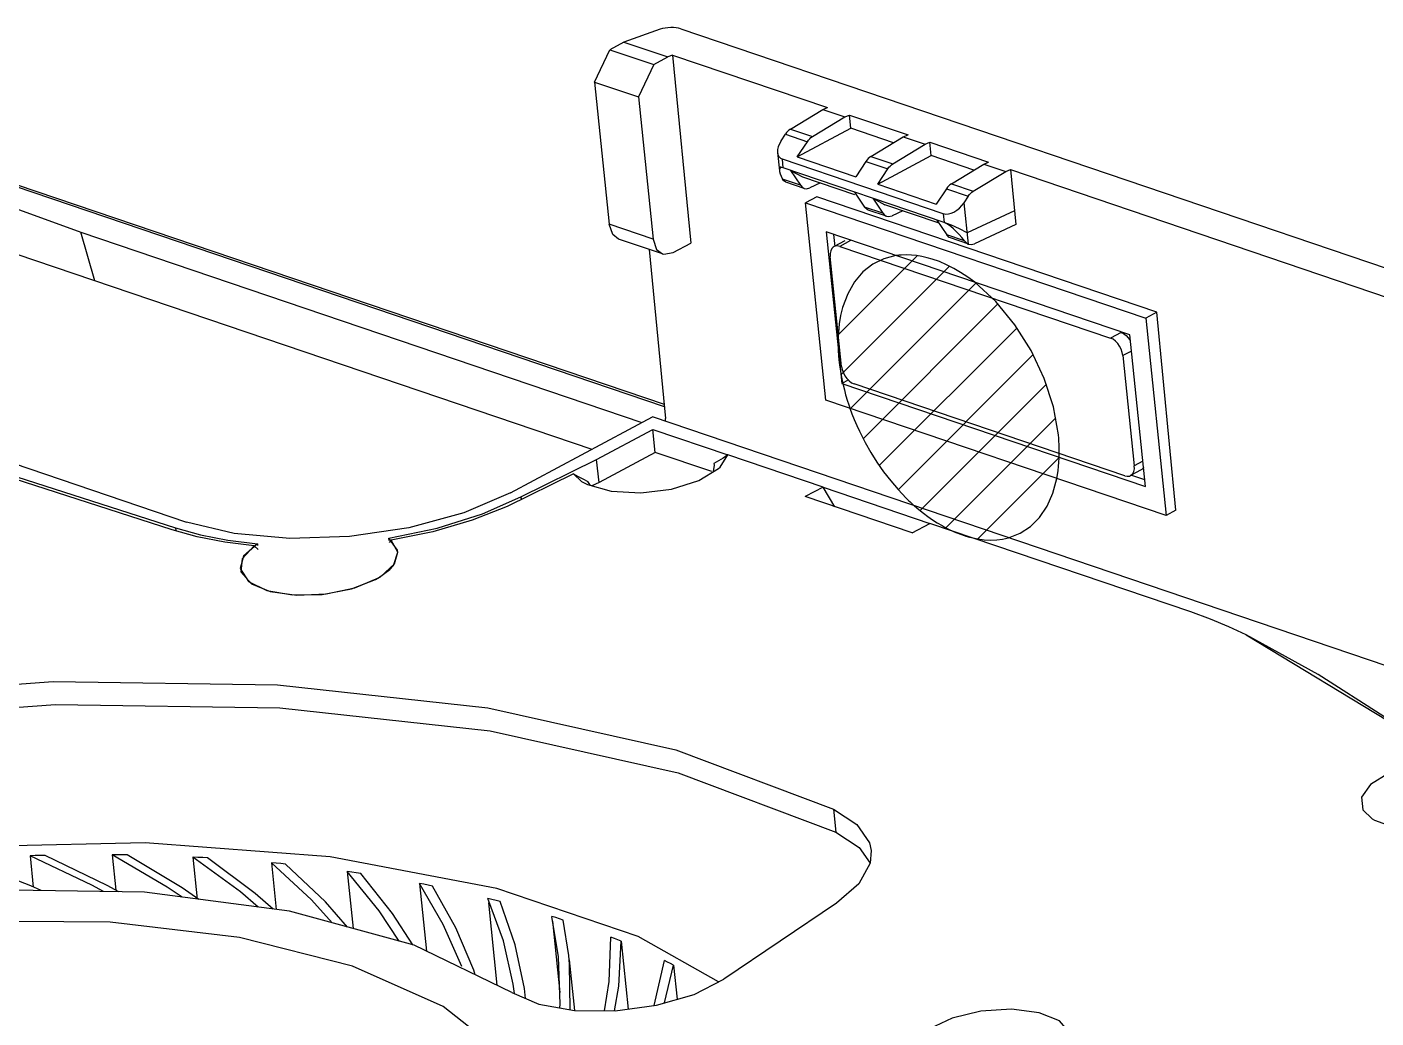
# Model space of a CAD drawing. Header units: millimetres. Extents: x 0 to 594, y 0 to 420.
# Drawn here: x 159.38 to 185.75, y 234.67 to 254.04 of the extents above; entities that cross this region are included whole.
import ezdxf

# ---------------------------------------------------------------- set-up
doc = ezdxf.new("R2010")
doc.units = ezdxf.units.MM
doc.header["$LTSCALE"] = 32.67
doc.layers.add('ASSEM_MEM', color=7, linetype='CONTINUOUS')

msp = doc.modelspace()

# ---------------------------------------------------------------- linework, layer by layer
at = {"layer": 'ASSEM_MEM', "color": 7, "linetype": 'CONTINUOUS'}
for p, q in [((171.757, 253.999), (171.05, 253.749)), ((172.163, 254.007), (336.402, 198.29)), ((171.05, 253.749), (170.773, 253.6)), ((171.05, 253.749), (171.908, 253.458)), ((170.473, 252.967), (170.773, 253.6)), ((170.773, 253.6), (171.631, 253.309)), ((171.631, 253.309), (171.908, 253.458)), ((172.001, 253.496), (171.908, 253.458)), ((172.001, 253.496), (172.355, 249.817)), ((172.001, 253.496), (175.029, 252.469)), ((171.631, 253.309), (171.331, 252.676)), ((170.473, 252.967), (170.761, 250.187)), ((170.473, 252.967), (171.331, 252.676)), ((153.34, 252.622), (160.434, 250.034)), ((153.594, 252.814), (171.837, 246.626)), ((153.699, 252.821), (171.833, 246.669)), ((171.331, 252.676), (171.619, 249.896)), ((174.303, 252.046), (174.936, 252.43)), ((174.936, 252.43), (175.029, 252.469)), ((174.936, 252.43), (175.365, 252.285)), ((174.732, 251.901), (175.365, 252.285)), ((175.365, 252.285), (175.458, 252.323)), ((175.483, 252.064), (175.458, 252.323)), ((175.458, 252.323), (176.602, 251.935)), ((170.431, 245.783), (152.34, 251.92)), ((174.121, 251.822), (174.205, 251.948)), ((174.205, 251.948), (174.634, 251.802)), ((174.303, 252.046), (174.732, 251.901)), ((174.437, 251.505), (175.483, 252.064)), ((176.317, 251.781), (175.483, 252.064)), ((175.876, 251.513), (176.509, 251.897)), ((176.509, 251.897), (176.602, 251.935)), ((176.509, 251.897), (176.938, 251.751)), ((174.051, 251.591), (174.088, 251.232)), ((174.437, 251.505), (174.634, 251.802)), ((176.305, 251.367), (176.938, 251.751)), ((176.938, 251.751), (177.031, 251.79)), ((177.031, 251.79), (178.175, 251.402)), ((177.056, 251.53), (177.031, 251.79)), ((174.164, 251.29), (174.146, 251.463)), ((177.292, 250.395), (174.146, 251.463)), ((174.437, 251.505), (175.581, 251.117)), ((175.778, 251.414), (175.581, 251.117)), ((175.778, 251.414), (176.207, 251.269)), ((175.876, 251.513), (176.305, 251.367)), ((176.01, 250.971), (177.056, 251.53)), ((177.89, 251.247), (177.056, 251.53)), ((177.449, 250.979), (178.082, 251.363)), ((178.082, 251.363), (178.175, 251.402)), ((178.082, 251.363), (178.511, 251.218)), ((174.498, 250.95), (174.149, 251.069)), ((174.173, 251.036), (174.149, 251.069)), ((177.31, 250.222), (174.164, 251.29)), ((174.205, 251.015), (174.173, 251.036)), ((174.307, 251.241), (174.539, 251.114)), ((174.307, 251.241), (174.498, 250.95)), ((174.539, 251.114), (175.558, 250.768)), ((176.01, 250.971), (176.207, 251.269)), ((177.878, 250.834), (178.511, 251.218)), ((178.511, 251.218), (178.604, 251.256)), ((178.604, 251.256), (194.19, 245.969)), ((178.604, 251.256), (178.707, 250.181)), ((174.215, 251.011), (174.205, 251.015)), ((174.573, 250.89), (174.215, 251.011)), ((174.573, 250.89), (174.615, 250.883)), ((174.615, 250.883), (174.686, 250.9)), ((174.891, 250.995), (174.686, 250.9)), ((175.558, 250.817), (175.75, 250.525)), ((176.01, 250.971), (177.154, 250.583)), ((177.351, 250.881), (177.154, 250.583)), ((177.351, 250.881), (177.78, 250.735)), ((177.449, 250.979), (177.878, 250.834)), ((174.817, 250.723), (174.599, 250.607)), ((174.599, 250.607), (181.248, 248.351)), ((174.998, 246.751), (174.599, 250.607)), ((181.466, 248.467), (174.817, 250.723)), ((176.107, 250.404), (175.75, 250.525)), ((175.916, 250.695), (176.148, 250.568)), ((175.916, 250.695), (176.107, 250.404)), ((177.208, 250.209), (176.148, 250.568)), ((177.78, 250.735), (177.696, 250.609)), ((177.696, 250.609), (177.78, 249.802)), ((176.181, 250.344), (175.824, 250.465)), ((176.181, 250.344), (176.223, 250.337)), ((176.223, 250.337), (176.295, 250.354)), ((176.5, 250.449), (176.295, 250.354)), ((177.167, 250.271), (177.358, 249.98)), ((177.292, 250.395), (177.31, 250.222)), ((178.681, 250.451), (177.757, 250.022)), ((160.434, 250.034), (171.401, 246.314)), ((160.705, 249.082), (160.434, 250.034)), ((171.619, 249.896), (170.761, 250.187)), ((180.937, 248.024), (175.003, 250.037)), ((175.003, 250.037), (175.309, 247.078)), ((175.178, 249.754), (175.155, 249.986)), ((177.449, 250.169), (177.31, 250.222)), ((177.708, 249.861), (177.358, 249.98)), ((177.611, 250.096), (177.449, 250.169)), ((177.757, 250.022), (177.611, 250.096)), ((178.707, 250.181), (177.903, 249.808)), ((146.339, 249.848), (162.497, 244.366)), ((171.804, 249.608), (170.946, 249.899)), ((172.011, 249.633), (172.355, 249.817)), ((175.364, 249.863), (175.156, 249.752)), ((175.477, 249.868), (175.269, 249.756)), ((175.269, 249.756), (180.56, 247.962)), ((177.79, 249.798), (177.433, 249.92)), ((177.708, 249.861), (177.743, 249.825)), ((177.743, 249.825), (177.78, 249.802)), ((177.78, 249.802), (177.79, 249.799)), ((177.79, 249.799), (177.839, 249.792)), ((177.839, 249.792), (177.903, 249.808)), ((171.543, 249.697), (171.859, 246.393)), ((175.305, 247.408), (175.083, 249.56)), ((175.238, 248.029), (176.783, 249.574)), ((175.292, 247.244), (177.416, 249.367)), ((175.471, 246.582), (177.926, 249.037)), ((175.724, 245.996), (178.36, 248.631)), ((181.466, 248.467), (181.248, 248.351)), ((181.839, 244.598), (181.466, 248.467)), ((176.038, 245.47), (178.734, 248.165)), ((181.248, 248.351), (181.648, 244.495)), ((180.768, 248.073), (180.56, 247.962)), ((181.244, 245.065), (180.937, 248.024)), ((176.409, 245), (179.051, 247.643)), ((180.97, 247.709), (180.803, 247.62)), ((180.803, 247.62), (181.025, 245.468)), ((175.309, 247.078), (175.448, 247.152)), ((175.309, 247.078), (181.244, 245.065)), ((180.839, 245.272), (175.548, 247.066)), ((176.839, 244.591), (179.309, 247.06)), ((181.648, 244.495), (174.998, 246.751)), ((168.833, 244.941), (171.605, 246.423)), ((205.209, 235.023), (171.605, 246.423)), ((177.344, 244.255), (179.492, 246.403)), ((170.515, 245.591), (171.614, 246.178)), ((171.614, 246.178), (173.077, 245.681)), ((171.66, 245.729), (171.614, 246.178)), ((169.037, 244.863), (170.515, 245.591)), ((170.562, 245.142), (170.515, 245.591)), ((171.66, 245.729), (170.562, 245.142)), ((172.77, 245.353), (171.66, 245.729)), ((172.897, 245.562), (172.807, 245.513)), ((172.807, 245.513), (172.811, 245.48)), ((172.807, 245.513), (172.813, 245.481)), ((172.928, 245.441), (173.077, 245.681)), ((174.941, 245.049), (173.077, 245.681)), ((177.967, 244.038), (179.557, 245.628)), ((181.193, 245.557), (181.025, 245.468)), ((162.221, 244.218), (158.93, 245.274)), ((158.999, 245.311), (162.286, 244.256)), ((170.061, 245.307), (168.767, 244.671)), ((170.061, 245.307), (170.22, 245.162)), ((172.514, 245.179), (172.9, 245.414)), ((172.813, 245.481), (172.793, 245.354)), ((172.9, 245.414), (172.928, 245.441)), ((181.16, 245.387), (180.952, 245.276)), ((181.231, 245.19), (180.955, 245.284)), ((170.22, 245.162), (170.339, 245.098)), ((170.248, 245.209), (170.341, 245.163)), ((170.339, 245.098), (170.801, 244.968)), ((170.394, 245.082), (170.341, 245.163)), ((170.562, 245.142), (170.423, 245.074)), ((170.801, 244.968), (171.377, 244.937)), ((171.377, 244.937), (171.979, 245.011)), ((171.979, 245.011), (172.514, 245.179)), ((174.941, 245.049), (174.594, 244.864)), ((174.941, 245.049), (177.028, 244.341)), ((175.173, 244.667), (174.941, 245.049)), ((168.282, 244.525), (169.037, 244.863)), ((169.046, 244.809), (169.036, 244.863)), ((169.037, 244.863), (169.047, 244.809)), ((176.682, 244.156), (174.594, 244.864)), ((181.839, 244.598), (181.648, 244.495)), ((162.707, 244.078), (162.221, 244.218)), ((162.286, 244.256), (162.771, 244.117)), ((162.294, 244.197), (162.288, 244.256)), ((163.428, 244.142), (162.497, 244.366)), ((167.311, 244.178), (166.499, 244.012)), ((176.682, 244.156), (177.028, 244.341)), ((182.132, 242.61), (177.028, 244.341)), ((162.771, 244.117), (163.31, 244.011)), ((163.31, 244.011), (163.886, 243.942)), ((164.52, 244.044), (163.428, 244.142)), ((163.886, 243.942), (163.614, 243.697)), ((163.886, 243.942), (163.889, 243.908)), ((166.623, 243.816), (166.454, 244.049)), ((166.458, 244.008), (166.454, 244.049)), ((166.499, 244.012), (166.462, 243.97)), ((166.63, 243.776), (166.499, 244.012)), ((163.614, 243.697), (163.546, 243.461)), ((163.586, 243.649), (163.561, 243.393)), ((163.824, 243.901), (163.586, 243.649)), ((163.897, 243.833), (163.824, 243.901)), ((166.543, 243.518), (166.63, 243.776)), ((166.566, 243.55), (166.63, 243.78)), ((166.63, 243.78), (166.623, 243.816)), ((163.546, 243.461), (163.708, 243.203)), ((163.561, 243.393), (163.769, 243.16)), ((166.249, 243.274), (166.473, 243.44)), ((166.29, 243.299), (166.566, 243.55)), ((166.473, 243.44), (166.543, 243.518)), ((163.708, 243.203), (164.066, 243.03)), ((163.769, 243.16), (164.136, 243.01)), ((165.725, 243.06), (166.196, 243.245)), ((165.791, 243.08), (166.249, 243.274)), ((166.26, 243.28), (166.29, 243.299)), ((164.066, 243.03), (164.572, 242.942)), ((164.572, 242.942), (165.153, 242.953)), ((165.153, 242.953), (165.725, 243.06)), ((183.211, 242.161), (186.205, 240.354)), ((186, 239.456), (185.641, 239.236)), ((185.641, 239.236), (185.463, 238.987)), ((185.463, 238.987), (185.49, 238.743)), ((175.148, 238.753), (175.604, 238.454)), ((175.148, 238.753), (175.194, 238.305)), ((185.49, 238.743), (185.672, 238.563)), ((185.672, 238.563), (185.717, 238.537)), ((185.717, 238.537), (186.115, 238.395)), ((175.194, 238.305), (175.65, 238.006)), ((161.688, 238.097), (157.876, 238.013)), ((161.048, 237.863), (161.12, 237.171)), ((162.12, 237.232), (161.048, 237.863)), ((165.304, 237.823), (161.688, 238.097)), ((175.65, 238.006), (175.859, 237.698)), ((175.881, 237.947), (175.86, 237.7)), ((159.456, 237.254), (158.117, 237.782)), ((159.442, 237.844), (159.505, 237.232)), ((160.647, 237.269), (159.442, 237.844)), ((163.554, 237.136), (162.625, 237.817)), ((162.625, 237.817), (162.71, 236.996)), ((164.939, 236.981), (164.159, 237.708)), ((164.159, 237.708), (164.254, 236.795)), ((168.565, 237.203), (165.304, 237.823)), ((175.86, 237.7), (175.638, 237.298)), ((166.264, 236.769), (165.639, 237.535)), ((165.639, 237.535), (165.755, 236.422)), ((159.656, 237.164), (159.456, 237.254)), ((160.877, 237.143), (160.647, 237.269)), ((162.412, 237.035), (162.12, 237.232)), ((163.901, 236.841), (163.554, 237.136)), ((167.518, 236.501), (167.054, 237.302)), ((167.054, 237.302), (167.191, 235.978)), ((171.33, 236.266), (168.565, 237.203)), ((175.638, 237.298), (175.203, 236.919)), ((165.345, 236.534), (164.939, 236.981)), ((168.692, 236.179), (168.391, 237.009)), ((168.4, 236.925), (168.567, 235.313)), ((175.203, 236.919), (173.001, 235.43)), ((163.537, 236.246), (161.006, 236.544)), ((166.658, 236.175), (166.264, 236.769)), ((169.77, 235.866), (169.641, 236.658)), ((169.651, 236.566), (169.795, 235.171)), ((169.969, 235.892), (169.861, 236.587)), ((167.878, 235.682), (167.518, 236.501)), ((172.898, 235.378), (171.33, 236.266)), ((165.744, 235.687), (163.537, 236.246)), ((168.886, 235.336), (168.692, 236.179)), ((170.995, 236.172), (171.132, 234.846)), ((169.984, 235.722), (169.969, 235.892)), ((169.977, 235.81), (170.08, 234.821)), ((167.516, 234.896), (165.744, 235.687)), ((171.842, 234.966), (172.021, 235.707)), ((172.021, 235.707), (172.091, 235.039)), ((168.912, 235.149), (168.886, 235.336)), ((169.127, 235.056), (169.103, 235.249)), ((172.419, 235.135), (173.001, 235.43)), ((168.765, 233.913), (167.516, 234.896))]:
    msp.add_line(p, q, dxfattribs=at)
for points in [[(174.303, 252.046), (174.274, 252.026), (174.251, 252.005), (174.228, 251.98), (174.205, 251.948)], [(174.634, 251.802), (174.657, 251.835), (174.68, 251.859), (174.703, 251.881), (174.732, 251.901)], [(174.164, 251.29), (174.088, 251.309), (174.094, 251.289)], [(175.876, 251.513), (175.847, 251.493), (175.824, 251.471), (175.801, 251.446), (175.778, 251.414)], [(176.207, 251.269), (176.23, 251.301), (176.253, 251.326), (176.276, 251.347), (176.305, 251.367)], [(174.498, 250.95), (174.549, 250.9), (174.573, 250.89)], [(177.449, 250.979), (177.42, 250.959), (177.397, 250.938), (177.374, 250.913), (177.351, 250.881)], [(177.78, 250.735), (177.803, 250.767), (177.826, 250.792), (177.849, 250.813), (177.878, 250.834)], [(175.824, 250.465), (175.801, 250.476), (175.75, 250.525)], [(176.107, 250.404), (176.158, 250.355), (176.181, 250.344)], [(170.946, 249.899), (170.83, 249.988), (170.761, 250.187)], [(177.433, 249.92), (177.409, 249.93), (177.358, 249.98)], [(171.619, 249.896), (171.688, 249.697), (171.804, 249.608)], [(175.156, 249.752), (175.142, 249.743), (175.112, 249.712), (175.092, 249.67), (175.082, 249.618), (175.083, 249.56)], [(175.269, 249.756), (175.222, 249.766), (175.179, 249.761), (175.156, 249.752)], [(171.804, 249.608), (171.832, 249.601), (172.011, 249.633)], [(176.367, 249.575), (176.13, 249.515), (175.915, 249.41), (175.72, 249.257), (175.558, 249.066), (175.423, 248.831), (175.324, 248.562)], [(176.469, 249.586), (176.455, 249.585), (176.435, 249.583), (176.421, 249.582), (176.401, 249.579), (176.388, 249.578), (176.367, 249.575)], [(177.073, 249.507), (176.976, 249.535), (176.873, 249.559), (176.771, 249.576), (176.671, 249.586), (176.572, 249.59), (176.469, 249.586)], [(177.906, 249.053), (177.773, 249.151), (177.631, 249.246), (177.496, 249.325), (177.352, 249.398), (177.216, 249.457), (177.073, 249.507)], [(179.541, 246.075), (179.444, 246.621), (179.266, 247.174), (179.009, 247.722), (178.692, 248.224), (178.317, 248.677), (177.906, 249.053)], [(175.324, 248.562), (175.285, 248.407), (175.258, 248.244), (175.24, 248.074), (175.233, 247.898), (175.237, 247.716), (175.251, 247.531)], [(180.803, 247.62), (180.791, 247.681), (180.769, 247.744), (180.738, 247.803), (180.7, 247.857), (180.656, 247.903), (180.609, 247.939), (180.56, 247.962)], [(180.768, 248.073), (180.817, 248.05), (180.864, 248.014), (180.908, 247.969), (180.946, 247.914), (180.949, 247.909)], [(175.251, 247.531), (175.253, 247.512), (175.255, 247.493), (175.258, 247.474), (175.261, 247.446), (175.264, 247.427), (175.267, 247.402)], [(175.267, 247.402), (175.28, 247.317), (175.295, 247.23), (175.314, 247.134), (175.334, 247.047), (175.358, 246.95), (175.383, 246.856)], [(175.305, 247.408), (175.317, 247.347), (175.339, 247.284), (175.37, 247.225), (175.408, 247.17), (175.452, 247.125), (175.499, 247.089), (175.548, 247.066)], [(175.383, 246.856), (175.394, 246.817), (175.409, 246.769), (175.421, 246.73), (175.437, 246.681), (175.45, 246.642), (175.467, 246.592)], [(175.467, 246.592), (175.506, 246.485), (175.552, 246.37), (175.601, 246.255), (175.653, 246.141), (175.703, 246.038), (175.764, 245.92)], [(179.559, 245.706), (179.559, 245.759), (179.558, 245.823), (179.556, 245.887), (179.552, 245.942), (179.548, 246.007), (179.541, 246.075)], [(175.764, 245.92), (175.872, 245.729), (175.994, 245.535), (176.125, 245.348), (176.263, 245.17), (176.408, 245.002), (176.565, 244.837)], [(173.077, 245.681), (172.986, 245.618), (172.897, 245.562)], [(179.511, 245.22), (179.525, 245.293), (179.537, 245.375), (179.545, 245.451), (179.553, 245.537), (179.557, 245.616), (179.559, 245.706)], [(170.061, 245.307), (170.154, 245.257), (170.248, 245.209)], [(180.839, 245.272), (180.886, 245.262), (180.929, 245.267), (180.952, 245.276)], [(180.952, 245.276), (180.966, 245.285), (180.996, 245.316), (181.016, 245.358), (181.026, 245.41), (181.025, 245.468)], [(181.206, 245.431), (181.204, 245.427), (181.174, 245.396), (181.16, 245.387)], [(178.567, 244.061), (178.792, 244.147), (178.998, 244.282), (179.172, 244.457), (179.32, 244.676), (179.434, 244.933), (179.511, 245.22)], [(168.833, 244.941), (167.923, 244.55), (166.846, 244.255)], [(176.565, 244.837), (176.586, 244.817), (176.614, 244.789), (176.642, 244.763), (176.671, 244.736), (176.699, 244.711), (176.728, 244.685)], [(166.454, 244.049), (167.401, 244.247), (168.282, 244.525)], [(168.767, 244.671), (168.08, 244.401), (167.311, 244.178)], [(176.728, 244.685), (176.815, 244.611), (176.903, 244.541), (176.991, 244.474), (177.081, 244.412), (177.171, 244.354), (177.268, 244.297)], [(166.846, 244.255), (165.685, 244.083), (164.52, 244.044)], [(177.268, 244.297), (177.306, 244.276), (177.343, 244.256), (177.381, 244.237), (177.419, 244.218), (177.464, 244.197), (177.505, 244.179)], [(177.505, 244.179), (177.535, 244.166), (177.573, 244.15), (177.611, 244.136), (177.648, 244.122), (177.678, 244.112), (177.72, 244.098)], [(163.824, 243.901), (163.247, 243.972), (162.707, 244.078)], [(177.72, 244.098), (177.735, 244.094), (177.757, 244.087), (177.779, 244.081), (177.801, 244.074), (177.816, 244.071), (177.843, 244.064)], [(177.843, 244.064), (177.967, 244.038), (178.09, 244.022), (178.217, 244.016), (178.335, 244.021), (178.449, 244.035), (178.567, 244.061)], [(166.196, 243.245), (166.228, 243.262), (166.26, 243.28)], [(164.136, 243.01), (164.653, 242.937), (165.232, 242.962), (165.791, 243.08)], [(183.211, 242.161), (182.874, 242.321), (182.514, 242.471), (182.132, 242.61)], [(187.049, 239.702), (185.904, 240.567), (184.622, 241.388), (183.211, 242.161)], [(142.991, 237.787), (146.775, 239.152), (150.969, 240.212), (155.398, 240.92), (159.893, 241.249), (164.279, 241.187), (168.388, 240.735), (172.062, 239.912), (175.148, 238.753)], [(143.037, 237.338), (146.821, 238.704), (151.016, 239.764), (155.445, 240.472), (159.939, 240.801), (164.326, 240.738), (168.434, 240.287), (172.109, 239.463), (175.194, 238.305)], [(175.604, 238.454), (175.848, 238.094), (175.881, 237.947)], [(159.738, 237.852), (159.64, 237.85), (159.541, 237.847), (159.442, 237.844)], [(161.179, 237.138), (160.951, 237.264), (159.738, 237.852)], [(161.34, 237.859), (161.243, 237.86), (161.146, 237.862), (161.048, 237.863)], [(162.742, 236.992), (162.417, 237.215), (161.34, 237.859)], [(162.91, 237.802), (162.815, 237.807), (162.72, 237.812), (162.625, 237.817)], [(164.192, 236.803), (163.842, 237.107), (162.91, 237.802)], [(164.435, 237.681), (164.343, 237.69), (164.251, 237.699), (164.159, 237.708)], [(165.649, 236.451), (165.215, 236.941), (164.435, 237.681)], [(165.904, 237.497), (165.816, 237.51), (165.728, 237.523), (165.639, 237.535)], [(166.921, 236.103), (166.526, 236.717), (165.904, 237.497)], [(168.861, 235.171), (166.947, 236.096), (164.509, 236.762), (161.68, 237.13), (158.623, 237.181)], [(167.305, 237.252), (167.222, 237.269), (167.138, 237.286), (167.054, 237.302)], [(168.14, 235.519), (168.115, 235.605), (167.764, 236.438), (167.305, 237.252)], [(168.628, 236.948), (168.549, 236.969), (168.47, 236.989), (168.391, 237.009)], [(169.103, 235.249), (168.92, 236.105), (168.628, 236.948)], [(161.006, 236.544), (158.279, 236.567), (155.491, 236.314)], [(169.861, 236.587), (169.788, 236.611), (169.715, 236.635), (169.641, 236.658)], [(170.671, 234.814), (170.762, 235.385), (170.795, 236.253)], [(170.995, 236.172), (170.929, 236.199), (170.862, 236.226), (170.795, 236.253)], [(170.864, 234.812), (170.949, 235.292), (170.995, 236.172)], [(169.797, 234.871), (169.804, 234.945), (169.77, 235.866)], [(171.641, 234.915), (171.642, 234.919), (171.841, 235.796)], [(172.021, 235.707), (171.962, 235.737), (171.902, 235.766), (171.841, 235.796)], [(169.996, 234.835), (169.998, 234.848), (169.984, 235.722)], [(168.861, 235.171), (169.386, 234.944), (170.083, 234.82), (170.877, 234.812), (171.685, 234.921), (172.419, 235.135)], [(179.763, 234.385), (179.565, 234.615), (179.165, 234.776), (178.625, 234.843), (178.028, 234.806), (177.464, 234.671), (177.023, 234.458)]]:
    msp.add_lwpolyline(points, dxfattribs=at)
for centre, major_axis, ratio, start_param, end_param in [((171.953, 253.919), (0.3, 0.011), 0.377317, 0.781513, 2.265043), ((174.336, 251.749), (0.24, 0.257), 0.609038, 1.838053, 3.408849), ((174.425, 250.893), (-0.322, 0.395), 0.254703, 5.89678, 7.199013), ((177.482, 250.682), (0.24, 0.257), 0.609038, 3.408849, 4.979645), ((177.57, 249.826), (-0.322, 0.395), 0.254703, 4.594547, 5.89678), ((171.666, 246.459), (-0.125, 0.24), 0.622326, -2.401515, -2.149237)]:
    msp.add_ellipse(centre, major_axis=major_axis, ratio=ratio, start_param=start_param, end_param=end_param, dxfattribs=at)

doc.saveas('drawing.dxf')
